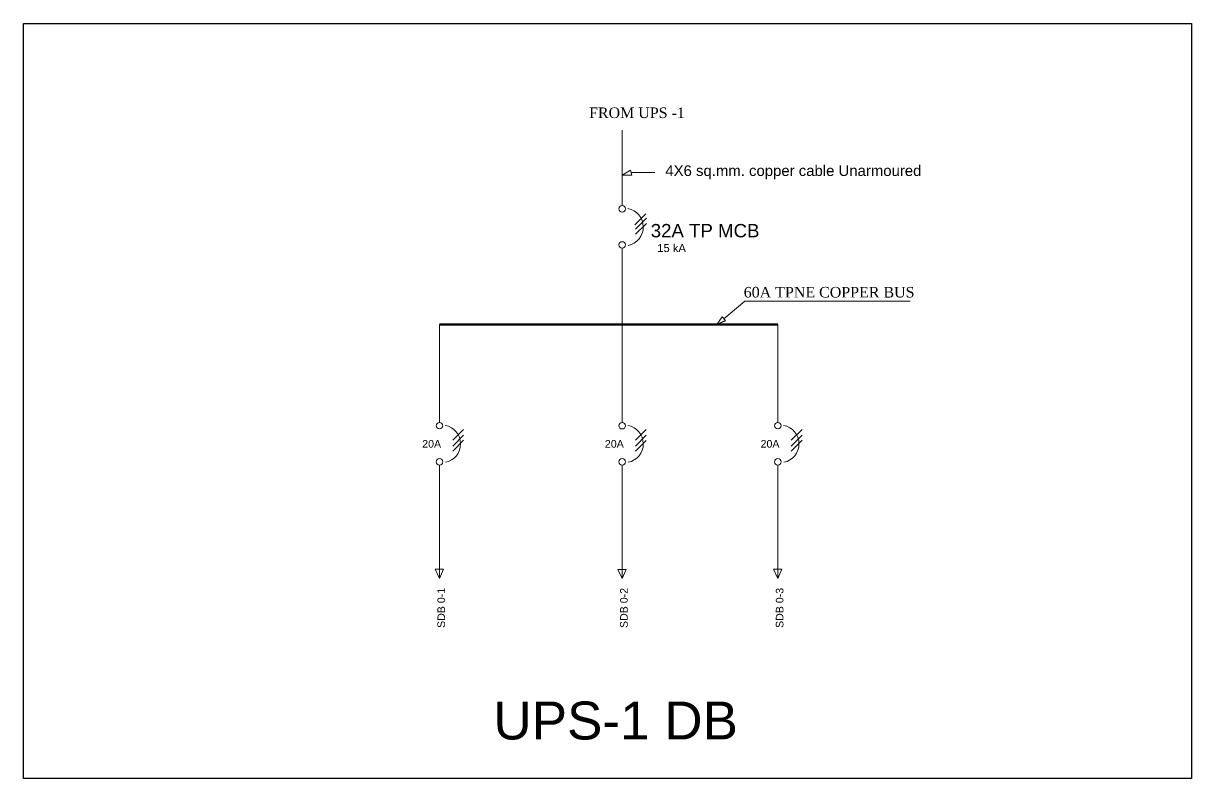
# Model space of a CAD drawing. Header units: millimetres. Extents: x 2399484 to 3337895, y 3598750 to 3969149.
# Drawn here: x 2932644 to 2979098, y 3781857 to 3811900 of the extents above; entities that cross this region are included whole.
import ezdxf

# ---------------------------------------------------------------- set-up
doc = ezdxf.new("R2010")
doc.units = ezdxf.units.MM
doc.header["$MEASUREMENT"] = 0
for name, color, linetype, lineweight in [('1 LIGHT N SWITCH', 3, 'Continuous', 25), ('7 POWER PT WIRING', 3, 'Continuous', 25), ('Singleline', 82, 'Continuous', 20)]:
    doc.layers.add(name, color=color, linetype=linetype, lineweight=lineweight)
doc.styles.add('ARIAL', font='arial.ttf')
doc.styles.add('MM', font='dutch.ttf')
doc.styles.add('ROOM', font='arial.ttf')

msp = doc.modelspace()

# ---------------------------------------------------------------- linework, layer by layer
at = {"layer": '1 LIGHT N SWITCH', "ltscale": 1000}
msp.add_lwpolyline([(2932644.5, 3811900.5), (2979097.6, 3811900.5), (2979097.6, 3781856.9), (2932644.5, 3781856.9)], close=True, dxfattribs=at)
at = {"layer": '7 POWER PT WIRING'}
msp.add_line((2960215.5, 3799918.8), (2960560, 3800079), dxfattribs=at)
at = {"layer": 'Singleline'}
for p, q in [((2956454.7, 3804652), (2956454.7, 3807657.1)), ((2956785.3, 3806055.6), (2956454.7, 3805868.4)), ((2956834.6, 3805868.4), (2956454.7, 3805868.4)), ((2956454.7, 3801704.5), (2956454.7, 3802958.1)), ((2956453.7, 3799918.8), (2956454.3, 3802620.2)), ((2949189.2, 3796025.9), (2949189.2, 3799918.8)), ((2956453.7, 3796024.3), (2956453.7, 3799917.2)), ((2960436.3, 3800228), (2960215.5, 3799918.8)), ((2962645.2, 3796025.9), (2962645.2, 3799918.8)), ((2949719.1, 3795317.4), (2950150.2, 3795748.5)), ((2956983.6, 3795315.9), (2957414.7, 3795747)), ((2963175.1, 3795317.4), (2963606.2, 3795748.5)), ((2949719.1, 3795088.2), (2950150.2, 3795519.3)), ((2949719.1, 3794884.1), (2950150.2, 3795315.2)), ((2956983.6, 3795086.6), (2957414.7, 3795517.7)), ((2956983.6, 3794882.6), (2957414.7, 3795313.7)), ((2963175.1, 3795088.2), (2963606.2, 3795519.3)), ((2963175.1, 3794884.1), (2963606.2, 3795315.2)), ((2949190, 3794332), (2949192.1, 3789815.4)), ((2956454.5, 3794330.4), (2956456.6, 3789813.8)), ((2962646, 3794332), (2962648.1, 3789815.4)), ((2949021.7, 3790182.8), (2949351.7, 3790182.8)), ((2956286.2, 3790181.2), (2956616.2, 3790181.2)), ((2962477.7, 3790182.8), (2962807.6, 3790182.8))]:
    msp.add_line(p, q, dxfattribs=at)
at = {"layer": 'Singleline', "ltscale": 2.5}
for p, q in [((2956785.3, 3806055.6), (2956834.6, 3805868.4)), ((2960436.3, 3800228), (2960560, 3800079))]:
    msp.add_line(p, q, dxfattribs=at)
at = {"layer": 'Singleline', "color": 4}
msp.add_line((2956810, 3805962), (2957753.7, 3805962), dxfattribs=at)
at = {"layer": 'Singleline', "color": 2}
for p, q in [((2956958.3, 3803892), (2957389.4, 3804323.1)), ((2956984.6, 3803714.3), (2957415.7, 3804145.4)), ((2956984.6, 3803510.3), (2957415.7, 3803941.4))]:
    msp.add_line(p, q, dxfattribs=at)
at = {"layer": 'Singleline', "color": 1, "lineweight": 80}
msp.add_line((2962645.2, 3799918.8), (2949189.2, 3799918.8), dxfattribs=at)
at = {"layer": 'Singleline'}
for points in [[(2967910.7, 3800847.8), (2961334.5, 3800847.8), (2960498.2, 3800153.5)], [(2949351.7, 3790182.8), (2949192.1, 3789815.4), (2949021.7, 3790182.8)], [(2956616.2, 3790181.2), (2956456.6, 3789813.8), (2956286.2, 3790181.2)], [(2962807.6, 3790182.8), (2962648.1, 3789815.4), (2962477.7, 3790182.8)]]:
    msp.add_lwpolyline(points, dxfattribs=at)
at = {"layer": 'Singleline', "color": 2}
for centre in [(2956454.7, 3804523.1), (2956454.7, 3803087)]:
    msp.add_circle(centre, 128.9, dxfattribs=at)
at = {"layer": 'Singleline'}
for centre in [(2949189.2, 3795897), (2956453.7, 3795895.4), (2962645.2, 3795897), (2949189.2, 3794460.9), (2956453.7, 3794459.3), (2962645.2, 3794460.9)]:
    msp.add_circle(centre, 128.9, dxfattribs=at)
at = {"layer": 'Singleline', "color": 2}
msp.add_arc((2956547.2, 3803800.3), 747.4, 281.24796, 79.48748, dxfattribs=at)
at = {"layer": 'Singleline'}
for centre in [(2949281.7, 3795174.1), (2956546.2, 3795172.6), (2962737.7, 3795174.1)]:
    msp.add_arc(centre, 747.4, 281.24796, 79.48748, dxfattribs=at)

# ---------------------------------------------------------------- texts
at = {"layer": 'Singleline', "color": 1}
for s, height, style, p in [('FROM UPS -1', 420.376, 'MM', (2955137.1, 3808134.2)), ('32A TP MCB', 530.46, 'ROOM', (2957590.3, 3803389.1)), ('15 kA', 318.27, 'ROOM', (2957850.2, 3802804.4)), ('60A TPNE COPPER BUS', 420.376, 'MM', (2961287.3, 3800995.8))]:
    msp.add_text(s, height=height, dxfattribs=dict(at, style=style)).set_placement(p)
at = {"layer": 'Singleline'}
for s, height, style, p in [('4X6 sq.mm. copper cable Unarmoured', 424.365, 'ROOM', (2958171.9, 3805828.7)), ('20A  ', 302.4, 'ARIAL', (2948502.2, 3795024.2)), ('20A  ', 302.4, 'ARIAL', (2955766.6, 3795022.6)), ('20A  ', 302.4, 'ARIAL', (2961958.1, 3795024.2))]:
    msp.add_text(s, height=height, dxfattribs=dict(at, style=style)).set_placement(p)
at = {"layer": 'Singleline', "style": 'ARIAL'}
for s, p in [('SDB 0-1', (2949410.3, 3787850)), ('SDB 0-2', (2956674.8, 3787848.4)), ('SDB 0-3', (2962866.2, 3787850))]:
    msp.add_text(s, height=302.4, rotation=90, dxfattribs=at).set_placement(p)
at = {"layer": 'Singleline', "color": 1, "linetype": 'Continuous', "lineweight": 35, "insert": (2956196.3, 3784158), "char_height": 1509.29, "attachment_point": 5, "style": 'ARIAL'}
msp.add_mtext('UPS-1 DB', dxfattribs=at)

doc.saveas('drawing.dxf')
